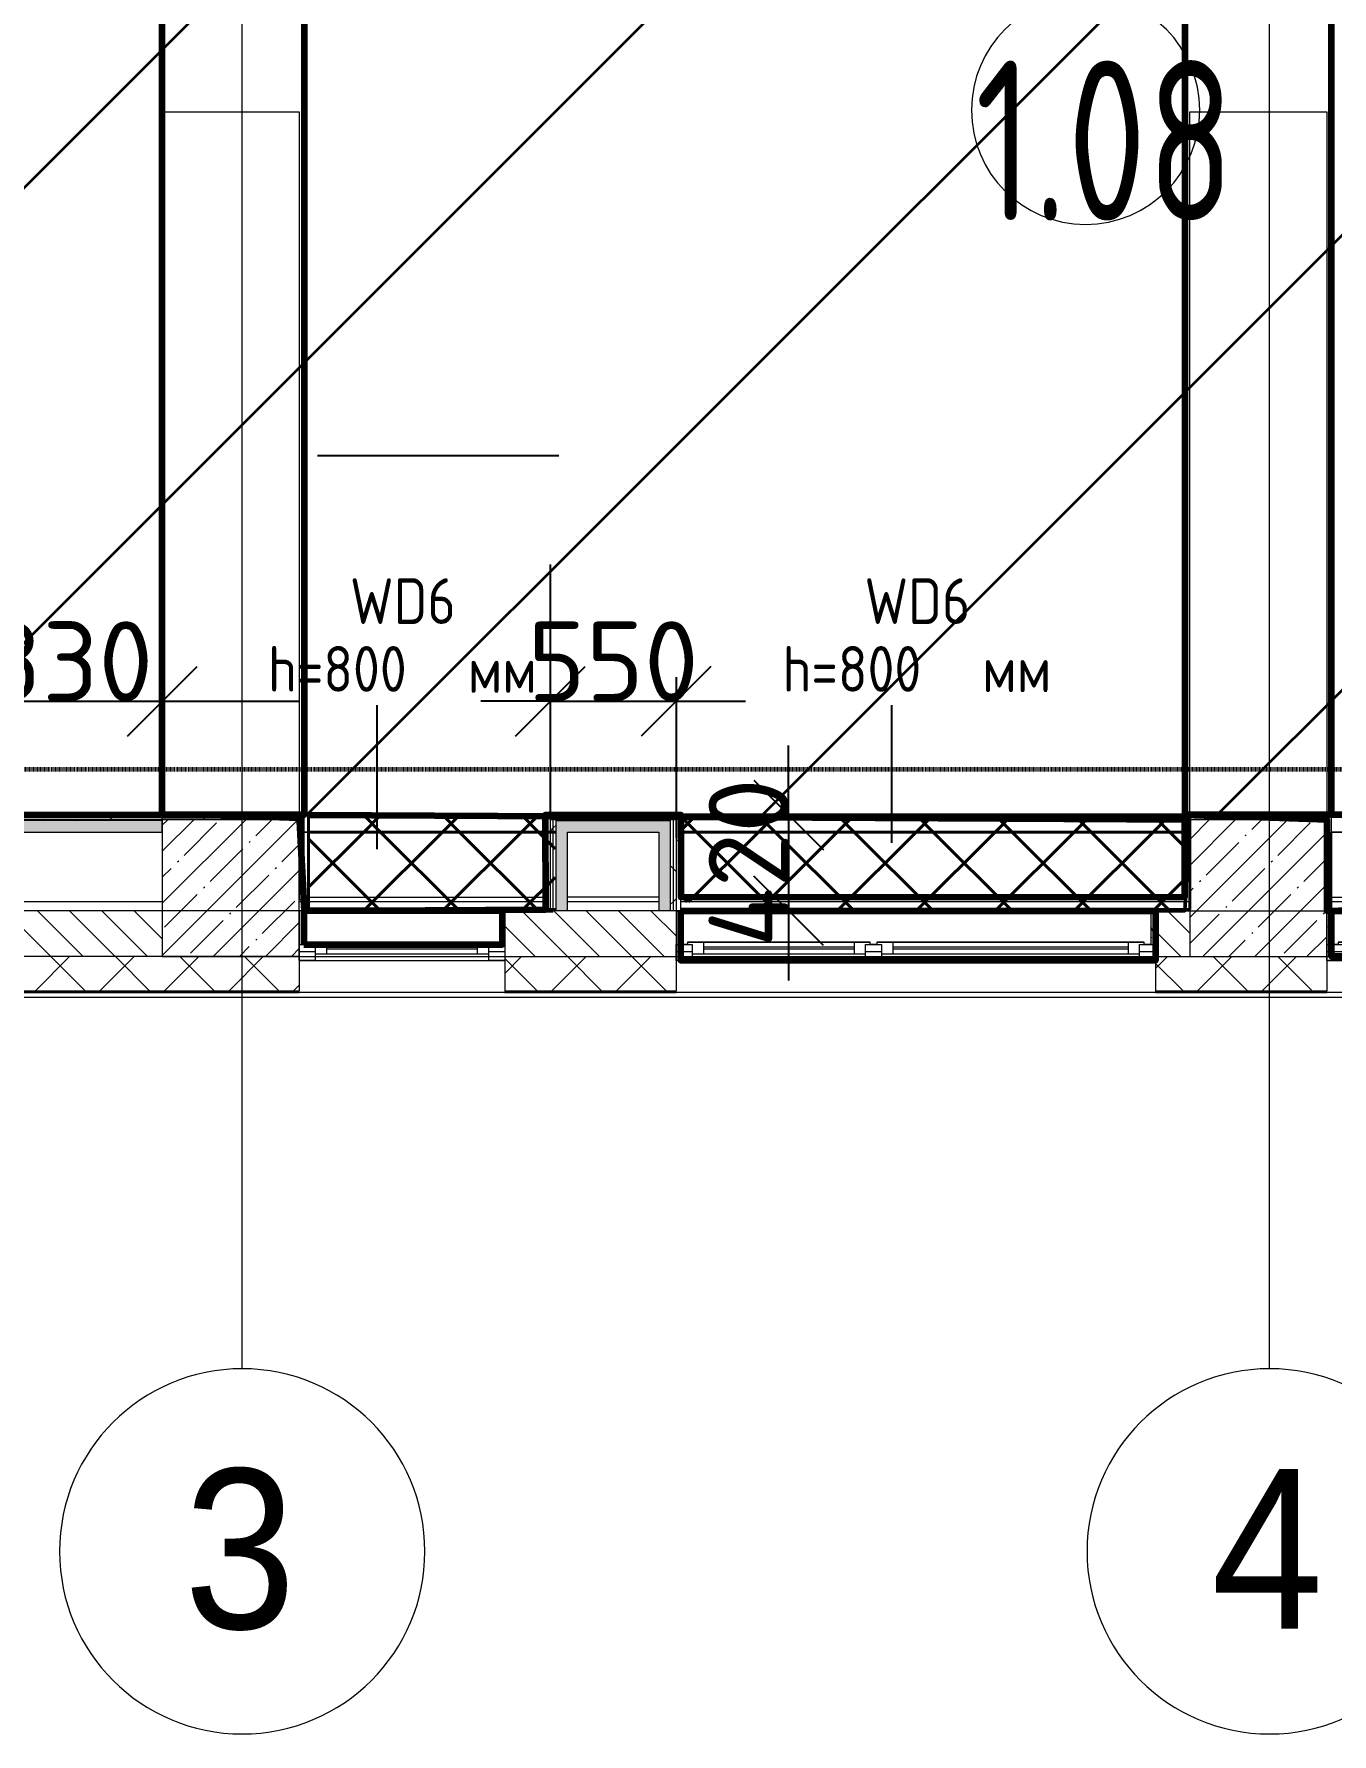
# Model space of a CAD drawing. Header units: millimetres. Extents: x -249154 to 415037, y -45458 to 354837.
# Drawn here: x 7163 to 12848, y -3642 to 3805 of the extents above; entities that cross this region are included whole.
import ezdxf

# ---------------------------------------------------------------- set-up
doc = ezdxf.new("R2010")
doc.units = ezdxf.units.MM
doc.linetypes.add('Штрих короткий', pattern=[600, 300, -300])
for name, color, linetype, lineweight in [('2)2 штукатурка', 5, 'Continuous', 50), ('3)1 шпаклевка', 4, 'Continuous', 35), ('3.3) Шпаклевка баз. фин. WD5-13', 160, 'Continuous', 140), ('3.4) Шп. баз 4 в 525 поз 4838м2', 160, 'Continuous', 140), ('3.4) Шп. фин 4 в 529 поз 11227м2', 6, 'Continuous', 140), ('3.5) Ремонт финишной шпаклевки', 3, 'Continuous', 60), ('3.6) Ремонт откосов базовая', 6, 'Continuous', 140), ('3.7) Ремонт откосов финишная', 3, 'Continuous', 140), ('4) демонтаж НЗ №2', 1, 'Continuous', 35), ('4.1) Дм уборка мусора НЗ 2', 20, 'Continuous', 35), ('5.5) Перег WD5', 3, 'Continuous', 60), ('5.6) Перегародка WD6', 6, 'Continuous', 40), ('666 покраска FK1', 211, 'Continuous', 60), ('839 штук откосы', 3, 'Continuous', 158), ('874 шпакл откосы', 5, 'Continuous', 158), ('A-AREA-IDEN', 7, 'Continuous', 9), ('A-FLOR', 7, 'Continuous', 9), ('A-GLAZ', 7, 'Continuous', 9), ('A-GLAZ-1', 7, 'Continuous', 5), ('A-WALL', 7, 'Continuous', 5), ('I-WALL', 7, 'Continuous', 5), ('S-COLS-1', 7, 'Continuous', 5), ('Оси', 7, 'Continuous', 9), ('Оси-1', 7, 'Continuous', 20)]:
    doc.layers.add(name, color=color, linetype=linetype, lineweight=lineweight)
doc.layers.add('A-WALL-1', color=9, linetype='Continuous', lineweight=5, true_color=0x808080)
doc.layers.add('A-WALL-FNSH-1', color=9, linetype='Continuous', lineweight=5, true_color=0x808080)
doc.styles.add('Arial', font='arial.ttf', dxfattribs={"width": 0.9, "height": 700})
doc.styles.add('GOST Common_1', font='', dxfattribs={"width": 0.9, "height": 250})
doc.styles.add('ISOCPEUR_1', font='isocpeur.ttf', dxfattribs={"height": 350})
doc.styles.add('ISOCPEUR_4', font='isocpeur.ttf', dxfattribs={"width": 0.9, "height": 1000})
doc.styles.add('СПДС', font='ГОСТ тип А.ttf', dxfattribs={"width": 0.9})
doc.styles.get('GOST Common_1').set_extended_font_data('GOST Common')
doc.dimstyles.new('ISO-2_0_0_9К_Средний_округл2_1', dxfattribs={"dimscale": 304.8, "dimtxt": 995.981176, "dimasz": 2.46063, "dimexe": 1.968504, "dimexo": 0, "dimgap": 0, "dimtad": 1, "dimdec": 0, "dimrnd": 10, "dimzin": 0, "dimdsep": 46, "dimtxsty": 'ISOCPEUR_4', "dimblk1": 'OBLIQUE', "dimblk2": 'OBLIQUE', "dimsah": 1, "dimcen": 0.09, "dimdle": 1.968504, "dimazin": 0, "dimtfac": 1, "dimtdec": 4, "dimtix": 1, "dimtmove": 0, "dimatfit": 3, "dimfxl": 1, "dimtvp": 1, "dimtolj": 1, "dimtzin": 0, "dimarcsym": 2})
pattern_1 = [(45, (64.7, -136.06), (-114.0493, 114.0493), []), (45, (178.75, -136.06), (-114.0493, 114.0493), [201.612, -40.322, 6.706, -33.617])]
pattern_2 = [(0, (64.7, -136.06), (243.84, 60.96), [20.117, -162.763, 20.117, -162.763, -975.36]), (0, (64.7, -136.06), (243.84, 60.96), [-365.76, 20.117, -345.643, 20.117, -162.763, -426.72]), (0, (64.7, -136.06), (243.84, 60.96), [-914.4, 20.117, -101.803, 20.117, -284.683]), (120, (156.14, -105.58), (-174.7129, 180.69163), [20.117, -162.763, 20.117, -162.763, -975.36]), (120, (156.14, -105.58), (-174.7129, 180.69163), [-365.76, 20.117, -345.643, 20.117, -162.763, -426.72]), (120, (156.14, -105.58), (-174.7129, 180.69163), [-914.4, 20.117, -101.803, 20.117, -284.683]), (240, (186.62, 16.34), (-69.1271, -241.65163), [20.117, -162.763, 20.117, -162.763, -975.36]), (240, (186.62, 16.34), (-69.1271, -241.65163), [-365.76, 20.117, -345.643, 20.117, -162.763, -426.72]), (240, (186.62, 16.34), (-69.1271, -241.65163), [-914.4, 20.117, -101.803, 20.117, -284.683])]
pattern_3 = [(45, (64.7, -136.06), (-212.132, 212.132), []), (135, (64.7, -136.06), (-212.132, -212.132), [])]

# ---------------------------------------------------------------- blocks, each defined once
blk = doc.blocks.new('120_Окно_СКБ_1Ст - 120_Окно_СКБ_1Ст 900х2500_h_-22445987-Объем проектирования 1 этажа')
at = {"layer": 'A-GLAZ'}
for p, q in [((-450, -127), (-450, -57)), ((-450, -57), (-380, -57)), ((-380, -57), (-380, -127)), ((380, -127), (380, -57)), ((380, -57), (450, -57)), ((450, -57), (450, -127)), ((-380, -127), (-450, -127)), ((-380, -127), (-400, -127)), ((-400, -127), (-400, -137)), ((-400, -137), (400, -137)), ((400, -137), (-400, -137)), ((380, -87), (-380, -87)), ((-380, -87), (-380, -127)), ((-330, -137), (-330, -87)), ((330, -137), (330, -87)), ((380, -127), (380, -87)), ((450, -127), (380, -127)), ((400, -127), (380, -127)), ((400, -137), (400, -127))]:
    blk.add_line(p, q, dxfattribs=at)
at = {"layer": 'A-GLAZ-1'}
for p, q in [((450, -57), (-450, -57)), ((-430, -127), (-400, -127)), ((-330, -107), (330, -107)), ((330, -117), (-330, -117)), ((400, -127), (430, -127))]:
    blk.add_line(p, q, dxfattribs=at)
blk = doc.blocks.new('120_Окно_СКБ_2Ст - 120_Окно_СКБ_2Ст 2100х2500 _мал створка справа_-22445857-Объем проектирования 1 этажа')
at = {"layer": 'A-GLAZ'}
for p, q in [((-1050, -127), (-1050, -57)), ((-1050, -57), (-980, -57)), ((-980, -57), (-980, -127)), ((150, -127), (150, -57)), ((150, -57), (220, -57)), ((220, -57), (220, -127)), ((980, -127), (980, -57)), ((980, -57), (1050, -57)), ((1050, -57), (1050, -127)), ((-980, -127), (-1050, -127)), ((-980, -127), (-1000, -127)), ((-1000, -127), (-1000, -137)), ((-1000, -137), (170, -137)), ((170, -137), (-1000, -137)), ((150, -87), (-980, -87)), ((-980, -87), (-980, -127)), ((-930, -137), (-930, -87)), ((100, -137), (100, -87)), ((150, -127), (150, -87)), ((220, -127), (150, -127)), ((170, -127), (150, -127)), ((170, -137), (170, -127)), ((220, -127), (200, -127)), ((200, -127), (200, -137)), ((200, -137), (1000, -137)), ((1000, -137), (200, -137)), ((980, -87), (220, -87)), ((220, -87), (220, -127)), ((270, -137), (270, -87)), ((930, -137), (930, -87)), ((980, -127), (980, -87)), ((1050, -127), (980, -127)), ((1000, -127), (980, -127)), ((1000, -137), (1000, -127))]:
    blk.add_line(p, q, dxfattribs=at)
at = {"layer": 'A-GLAZ-1'}
for p, q in [((1050, -57), (-1050, -57)), ((-1030, -127), (-1000, -127)), ((-930, -107), (100, -107)), ((100, -117), (-930, -117)), ((170, -127), (200, -127)), ((270, -107), (930, -107)), ((930, -117), (270, -117)), ((1000, -127), (1030, -127))]:
    blk.add_line(p, q, dxfattribs=at)
blk = doc.blocks.new('120_Окно_СКБ_2Ст - 120_Окно_СКБ_2Ст 2100х2500 _мал створка справа_-V24-Объем проектирования 1 этажа')
at = {"layer": 'A-GLAZ'}
for p, q in [((-1050, -127), (-1050, -57)), ((-1050, -57), (-980, -57)), ((-980, -57), (-980, -127)), ((150, -127), (150, -57)), ((150, -57), (220, -57)), ((220, -57), (220, -127)), ((980, -127), (980, -57)), ((980, -57), (1050, -57)), ((1050, -57), (1050, -127)), ((-980, -127), (-1050, -127)), ((-980, -127), (-1000, -127)), ((-1000, -127), (-1000, -137)), ((-1000, -137), (170, -137)), ((170, -137), (-1000, -137)), ((150, -87), (-980, -87)), ((-980, -87), (-980, -127)), ((-930, -137), (-930, -87)), ((100, -137), (100, -87)), ((150, -127), (150, -87)), ((220, -127), (150, -127)), ((170, -127), (150, -127)), ((170, -137), (170, -127)), ((220, -127), (200, -127)), ((200, -127), (200, -137)), ((200, -137), (1000, -137)), ((1000, -137), (200, -137)), ((980, -87), (220, -87)), ((220, -87), (220, -127)), ((270, -137), (270, -87)), ((930, -137), (930, -87)), ((980, -127), (980, -87)), ((1050, -127), (980, -127)), ((1000, -127), (980, -127)), ((1000, -137), (1000, -127))]:
    blk.add_line(p, q, dxfattribs=at)
at = {"layer": 'A-GLAZ-1'}
for p, q in [((1050, -57), (-1050, -57)), ((-1030, -127), (-1000, -127)), ((-930, -107), (100, -107)), ((100, -117), (-930, -117)), ((170, -127), (200, -127)), ((270, -107), (930, -107)), ((930, -117), (270, -117)), ((1000, -127), (1030, -127))]:
    blk.add_line(p, q, dxfattribs=at)
blk = doc.blocks.new('Зашивка приборов отопления18 - Зашивка приборов отопления-33281779-Объем проектирования 1 этажа')
at = {"layer": 'A-WALL'}
for p, q in [((12140, 520), (9930, 520)), ((12140, 445), (9930, 445)), ((9930, 445), (12140, 445)), ((9930, 105), (12140, 105)), ((12140, 105), (12140, 140.6))]:
    blk.add_line(p, q, dxfattribs=at)
blk = doc.blocks.new('Зашивка приборов отопления16 - Зашивка приборов отопления-33282046-Объем проектирования 1 этажа')
at = {"layer": 'A-WALL'}
for p, q in [((10970, 520), (9910, 520)), ((10970, 445), (9910, 445)), ((9910, 445), (10970, 445)), ((9910, 150), (9910, 105)), ((9910, 105), (10970.2, 105))]:
    blk.add_line(p, q, dxfattribs=at)
blk = doc.blocks.new('Зашивка приборов отопления19 - Зашивка приборов отопления-33282289-Объем проектирования 1 этажа')
at = {"layer": 'A-WALL'}
for p, q in [((12120, 520), (10060, 520)), ((10060, 445), (12120, 445)), ((12120, 445), (10060.9, 445)), ((10060.9, 445), (10060.9, 105)), ((10060.9, 105), (12120.2, 105))]:
    blk.add_line(p, q, dxfattribs=at)
blk = doc.blocks.new('Ось сетки - D8-29747960-Объем проектирования 1 этажа')
at = {"layer": 'Оси-1'}
for start, end in [(360, 180), (180, 360)]:
    blk.add_arc((0, 0), 4, start, end, dxfattribs=at)
blk = doc.blocks.new('Марка_Помещения - Номер-25198446-Объем проектирования 1 этажа')
at = {"layer": 'A-AREA-IDEN'}
for start, end in [(360, 180), (180, 360)]:
    blk.add_arc((0, 0), 2.5, start, end, dxfattribs=at)
blk = doc.blocks.new('_Oblique')
at = {"color": 0, "linetype": 'ByBlock', "lineweight": -2}
blk.add_line((-0.5, -0.5), (0.5, 0.5), dxfattribs=at)
blk = doc.blocks.new('*D2053')
at = {"layer": '5.5) Перег WD5', "color": 0, "lineweight": -2, "transparency": 16777216}
for p, q in [((9424.4, 383.9), (9424.4, 1481.6)), ((9974.7, 987.7), (9974.7, 281.6)), ((9424.4, 881.6), (9119.6, 881.6)), ((9424.4, 881.6), (9974.7, 881.6)), ((9974.7, 881.6), (10279.5, 881.6))]:
    blk.add_line(p, q, dxfattribs=at)
at = {"layer": 'Defpoints', "color": 0, "transparency": 16777216}
for p in [(9974.7, 987.7), (9974.7, 881.6), (9424.4, 383.9)]:
    blk.add_point(p, dxfattribs=at)
at = {"layer": '5.5) Перег WD5', "color": 0, "lineweight": -2, "transparency": 16777216, "xscale": 304.8, "yscale": 304.8, "zscale": 304.8}
blk.add_blockref('_Oblique', (9424.4, 881.6), dxfattribs=at)
at = {"layer": '5.5) Перег WD5', "color": 0, "lineweight": -2, "transparency": 16777216, "xscale": 304.8, "yscale": 304.8, "zscale": 304.8, "rotation": 180}
blk.add_blockref('_Oblique', (9974.7, 881.6), dxfattribs=at)
at = {"layer": '5.5) Перег WD5', "color": 0, "lineweight": 25, "transparency": 16777216, "insert": (9699.6, 1056.6), "char_height": 350, "width": 455.087, "attachment_point": 5, "style": 'ISOCPEUR_1'}
blk.add_mtext('\\A1;550', dxfattribs=at)
blk = doc.blocks.new('*D2054')
at = {"layer": '5.5) Перег WD5', "color": 0, "lineweight": -2, "transparency": 16777216}
for p, q in [((10467.6, 383.9), (10467.6, 688.7)), ((9974.7, 383.9), (11067.6, 383.9)), ((10467.6, 383.9), (10467.6, -36.1)), ((9974.7, -36.1), (11067.6, -36.1)), ((10467.6, -36.1), (10467.6, -340.9))]:
    blk.add_line(p, q, dxfattribs=at)
at = {"layer": 'Defpoints', "color": 0, "transparency": 16777216}
for p in [(9974.7, 383.9), (9974.7, -36.1), (10467.6, -36.1)]:
    blk.add_point(p, dxfattribs=at)
at = {"layer": '5.5) Перег WD5', "color": 0, "lineweight": -2, "transparency": 16777216, "xscale": 304.8, "yscale": 304.8, "zscale": 304.8}
for p, rotation in [((10467.6, 383.9), 270), ((10467.6, -36.1), 90)]:
    blk.add_blockref('_Oblique', p, dxfattribs=dict(at, rotation=rotation))
at = {"layer": '5.5) Перег WD5', "color": 0, "lineweight": 25, "transparency": 16777216, "insert": (10292.6, 173.9), "char_height": 350, "width": 478.071, "attachment_point": 5, "rotation": 90, "style": 'ISOCPEUR_1'}
blk.add_mtext('\\A1;420', dxfattribs=at)
blk = doc.blocks.new('*D2055')
at = {"layer": '5.5) Перег WD5', "color": 0, "lineweight": -2, "transparency": 16777216}
for p, q in [((7724.7, 383.9), (7724.7, 1481.6)), ((6894.7, 987.7), (6894.7, 281.6)), ((6294.7, 881.6), (8324.7, 881.6))]:
    blk.add_line(p, q, dxfattribs=at)
at = {"layer": 'Defpoints', "color": 0, "transparency": 16777216}
for p in [(6894.7, 987.7), (7724.7, 881.6), (7724.7, 383.9)]:
    blk.add_point(p, dxfattribs=at)
at = {"layer": '5.5) Перег WD5', "color": 0, "lineweight": -2, "transparency": 16777216, "xscale": 304.8, "yscale": 304.8, "zscale": 304.8, "rotation": 180}
blk.add_blockref('_Oblique', (6894.7, 881.6), dxfattribs=at)
at = {"layer": '5.5) Перег WD5', "color": 0, "lineweight": -2, "transparency": 16777216, "xscale": 304.8, "yscale": 304.8, "zscale": 304.8}
blk.add_blockref('_Oblique', (7724.7, 881.6), dxfattribs=at)
at = {"layer": '5.5) Перег WD5', "color": 0, "lineweight": 25, "transparency": 16777216, "insert": (7309.7, 1056.6), "char_height": 350, "width": 455.087, "attachment_point": 5, "style": 'ISOCPEUR_1'}
blk.add_mtext('\\A1;830', dxfattribs=at)

msp = doc.modelspace()

# ---------------------------------------------------------------- hatches: boundary and pattern name
at = {"layer": '4.1) Дм уборка мусора НЗ 2'}
h = msp.add_hatch(dxfattribs=at)
h.set_pattern_fill('ANSI31', color=1, scale=444)
h.paths.add_polyline_path([(14279.7, 7553.9), (12844.7, 7553.9), (12845.7, 6912.9), (11523.7, 6912.9), (11541.5, 7027.5), (11523.7, 7542.9), (8825.7, 7542.9), (8825.7, 6983.9), (7724.7, 7003.9), (7703.7, 7556.9), (3870.3, 7556.9), (3870.3, 383.9), (6873.7, 383.9), (6873.7, 384.9), (8344.4, 384.9), (8344.4, 383.9), (9403.4, 383.9), (9403.4, 384.9), (9995.7, 384.9), (12203.7, 383.9), (12203.7, 385.4), (12843.3, 363.3), (12843.3, 383.9), (14938.4, 383.9), (14937.2, 371.4), (15695.7, 384.9), (15695.7, 308.9), (16553.5, 308.9), (17343.8, 365.3), (17343.8, 383.9), (20540.8, 383.9), (20553.7, 4232.9), (14279.7, 4253.9)])
at = {"layer": '5.6) Перегародка WD6'}
h = msp.add_hatch(dxfattribs=at)
h.set_pattern_fill('ANSI37', color=256, scale=77, style=0)
h.paths.add_polyline_path([(8365.4, 308.9), (9445.4, 308.9), (9445.4, 383.9), (8365.4, 383.9)])
h = msp.add_hatch(dxfattribs=at)
h.set_pattern_fill('ANSI37', color=256, scale=77, style=0)
h.paths.add_polyline_path([(12183.4, 308.9), (12225.7, 308.9), (12225.7, 383.9), (9995.7, 383.9), (9995.7, 308.9), (11780.2, 308.9)])
h = msp.add_hatch(dxfattribs=at)
h.set_pattern_fill('ANSI37', color=256, scale=77, style=0)
h.paths.add_polyline_path([(8365.4, -31.1), (9445.4, -31.1), (9445.4, 308.9), (8365.4, 308.9), (8365.4, -16.1)])
h = msp.add_hatch(dxfattribs=at)
h.set_pattern_fill('ANSI37', color=256, scale=77, style=0)
h.paths.add_polyline_path([(10370.5, -31.1), (12225.7, -31.1), (12225.7, 308.9), (9995.7, 308.9), (9995.7, 1.3), (10015.7, 3.9), (10266.8, -20.8)])
at = {"layer": 'A-WALL'}
h = msp.add_hatch(dxfattribs=at)
h.set_pattern_fill('FP_2', color=256, style=0, pattern_type=2)
h.set_pattern_definition([(135, (64.7, -136.06), (-70.71068, -70.71068), [])])
h.paths.add_polyline_path([(7724.7, -236.1), (7724.7, -36.1), (6894.7, -36.1), (6894.7, -236.1)])
h.paths.add_polyline_path([(19424.7, -236.1), (20774.7, -236.1), (20774.7, -36.1), (19424.7, -36.1), (19424.7, -216.1)])
h.paths.add_polyline_path([(14924.7, -236.1), (15674.7, -236.1), (15674.7, -36.1), (14924.7, -36.1), (14924.7, -216.1)])
h.paths.add_polyline_path([(16574.7, -236.1), (16724.7, -236.1), (16724.7, -36.1), (16574.7, -36.1), (16574.7, -234.1)])
h.paths.add_polyline_path([(21674.7, -236.1), (21974.7, -236.1), (21974.7, -36.1), (21674.7, -36.1), (21674.7, -216.1)])
h.paths.add_polyline_path([(9974.7, -236.1), (9974.7, -36.1), (9224.4, -36.1), (9224.4, -236.1), (9424.4, -236.1)])
h.paths.add_polyline_path([(22574.7, -236.1), (22699.7, -236.1), (22699.7, -36.1), (22574.7, -36.1), (22574.7, -216.1)])
h.paths.add_polyline_path([(12120.3, -236.1), (12224.7, -236.1), (12224.7, -36.1), (12074.7, -36.1), (12074.7, -236.1)])
h.paths.add_polyline_path([(27374.7, -236.1), (28374.4, -236.1), (28374.4, -36.1), (27374.7, -36.1), (27374.7, -216.1)])
h.paths.add_polyline_path([(26474.7, -236.1), (26474.7, -36.1), (26224.7, -36.1), (26224.7, -236.1)])
h.paths.add_polyline_path([(25499.7, -236.1), (25624.7, -236.1), (25624.7, -36.1), (25499.7, -36.1), (25499.7, -216.1)])
h = msp.add_hatch(dxfattribs=at)
h.set_pattern_fill('FP_24', color=256, style=0, pattern_type=2)
h.set_pattern_definition([(45, (64.7, -136.06), (-141.42136, 141.42136), []), (135, (64.7, -136.06), (-141.42136, -141.42136), [])])
h.paths.add_polyline_path([(75756.8, -386.1), (75764.7, -386.1), (75764.7, -236.1), (74044.7, -236.1), (74044.7, -386.1), (75544.7, -386.1)])
h.paths.add_polyline_path([(70724.7, -386.1), (70724.7, -236.1), (67124.7, -236.1), (67124.7, -386.1), (69886.1, -386.1)])
h.paths.add_polyline_path([(72300.8, -386.1), (72344.7, -386.1), (72344.7, -236.1), (71624.7, -237.9), (71624.7, -386.1), (72144.7, -386.1)])
h.paths.add_polyline_path([(65224.7, -386.1), (66224.7, -386.1), (66224.7, -236.1), (65224.7, -236.1), (65224.7, -254.1)])
h.paths.add_polyline_path([(63774.7, -386.1), (64324.7, -386.1), (64324.7, -236.1), (63774.7, -236.1), (63774.7, -257.4)])
h.paths.add_polyline_path([(60974.7, -386.1), (61674.7, -386.1), (61674.7, -236.1), (60974.7, -236.1), (60974.7, -264.3)])
h.paths.add_polyline_path([(60074.7, -386.1), (60074.7, -236.1), (59324.7, -236.1), (59324.7, -386.1)])
h.paths.add_polyline_path([(57224.7, -386.1), (57224.7, -236.1), (56474.7, -236.1), (56474.7, -386.1)])
h.paths.add_polyline_path([(53374.7, -386.1), (53374.7, -236.1), (51936.2, -236.1), (51936.2, -386.1)])
h.paths.add_polyline_path([(49836.2, -386.1), (49836.2, -236.1), (49124.7, -236.1), (49124.7, -386.1), (49255.4, -386.1)])
h.paths.add_polyline_path([(48224.7, -386.1), (48224.7, -236.1), (47474.7, -236.1), (47474.7, -386.1)])
h.paths.add_polyline_path([(44374.7, -386.1), (44374.7, -236.1), (42802.2, -236.1), (42802.2, -386.1)])
h.paths.add_polyline_path([(38940.1, -386.1), (39104.7, -386.1), (39104.7, -236.1), (38054.7, -236.1), (38054.7, -386.1)])
h.paths.add_polyline_path([(40702.2, -386.1), (40702.2, -236.1), (40004.7, -236.1), (40004.7, -386.1)])
h.paths.add_polyline_path([(36877, -386.1), (37154.7, -386.1), (37154.7, -236.1), (36034.7, -236.1), (36034.7, -386.1)])
h.paths.add_polyline_path([(33934.7, -386.1), (33934.7, -236.1), (33074.7, -236.1), (33074.7, -386.1)])
h.paths.add_polyline_path([(30274.7, -386.1), (30274.7, -236.1), (29274.4, -236.1), (29274.4, -386.1)])
h.paths.add_polyline_path([(28374.4, -386.1), (28374.4, -236.1), (27374.7, -236.1), (27374.7, -386.1)])
h.paths.add_polyline_path([(26474.7, -386.1), (26474.7, -236.1), (25499.7, -236.1), (25499.7, -386.1)])
h.paths.add_polyline_path([(22699.7, -386.1), (22699.7, -236.1), (21674.7, -236.1), (21674.7, -386.1)])
h.paths.add_polyline_path([(19424.7, -386.1), (20774.7, -386.1), (20774.7, -236.1), (19424.7, -236.1), (19424.7, -367.6)])
h.paths.add_polyline_path([(17324.7, -386.1), (17324.7, -236.1), (16574.7, -236.1), (16574.7, -386.1)])
h.paths.add_polyline_path([(14924.7, -386.1), (15674.7, -386.1), (15674.7, -236.1), (14924.7, -236.1), (14924.7, -378.8)])
h.paths.add_polyline_path([(12120.3, -386.1), (12824.7, -384.1), (12824.7, -236.1), (12074.7, -236.1), (12074.7, -386.1)])
h.paths.add_polyline_path([(7994.1, -386.1), (8324.4, -386.1), (8324.4, -236.1), (6894.7, -236.1), (6894.7, -386.1), (7724.7, -386.1)])
h.paths.add_polyline_path([(9224.4, -386.1), (9974.7, -386.1), (9974.7, -236.1), (9224.4, -236.1), (9224.4, -254.1)])
h.paths.add_polyline_path([(174.7, -386.1), (3794.7, -386.1), (3794.7, -236.1), (-195.3, -236.1), (-195.3, -386.1), (-45.3, -386.1)])
at = {"layer": 'I-WALL'}
h = msp.add_hatch(dxfattribs=at)
h.set_pattern_fill('FP_191', color=256, style=0, pattern_type=2)
h.set_pattern_definition(pattern_2)
h.paths.add_polyline_path([(8344.4, 363.9), (8344.4, 383.9), (6894.7, 383.9), (6894.7, 363.9), (8324.7, 363.9)])
h = msp.add_hatch(dxfattribs=at)
h.set_pattern_fill('FP_191', color=256, style=0, pattern_type=2)
h.set_pattern_definition(pattern_2)
h.paths.add_polyline_path([(9449.4, 363.9), (9994.7, 363.9), (9994.7, 383.9), (9404.4, 383.9), (9404.4, 363.9), (9424.4, 363.9)])
h = msp.add_hatch(dxfattribs=at)
h.set_pattern_fill('FP_191', color=256, style=0, pattern_type=2)
h.set_pattern_definition(pattern_2)
h.paths.add_polyline_path([(12204.7, 4.5), (12224.7, 4.5), (12224.7, 383.9), (12204.7, 383.9), (12204.7, 23.9)])
h = msp.add_hatch(dxfattribs=at)
h.set_pattern_fill('FP_191', color=256, style=0, pattern_type=2)
h.set_pattern_definition(pattern_2)
h.paths.add_polyline_path([(12224.7, 363.9), (12844.7, 363.9), (12843.3, 383.9), (12224.7, 383.9)])
h = msp.add_hatch(dxfattribs=at)
h.set_pattern_fill('FP_192', color=256, style=0, pattern_type=2)
h.set_pattern_definition(pattern_3)
h.paths.add_polyline_path([(6976.9, 358.9), (7724.7, 358.9), (7724.7, 363.9), (6919.7, 363.9), (6919.7, 358.9), (6969.7, 358.9)])
for points in [[(7724.7, 308.9), (7724.7, 358.9), (6969.7, 358.9), (6969.7, 308.9)], [(9499.4, 308.9), (9899.7, 308.9), (9899.7, 358.9), (9449.4, 358.9), (9449.4, 308.9)], [(9499.4, -36.1), (9499.4, 308.9), (9449.4, 308.9), (9449.4, -36.1)], [(9949.7, -36.1), (9949.7, 358.9), (9899.7, 358.9), (9899.7, -36.1)]]:
    msp.add_hatch(color=256, dxfattribs=at).paths.add_polyline_path(points)
h = msp.add_hatch(dxfattribs=at)
h.set_pattern_fill('FP_191', color=256, style=0, pattern_type=2)
h.set_pattern_definition(pattern_2)
h.paths.add_polyline_path([(8324.7, 13.9), (8344.4, 13.9), (8344.4, 363.9), (8324.7, 363.9), (8324.7, 23.9)])
h = msp.add_hatch(dxfattribs=at)
h.set_pattern_fill('FP_191', color=256, style=0, pattern_type=2)
h.set_pattern_definition(pattern_2)
h.paths.add_polyline_path([(9424.4, -36.1), (9424.4, 363.9), (9404.4, 363.9), (9405.3, -35.1)])
h = msp.add_hatch(dxfattribs=at)
h.set_pattern_fill('FP_192', color=256, style=0, pattern_type=2)
h.set_pattern_definition(pattern_3)
h.paths.add_polyline_path([(9424.4, -36.1), (9436.9, -35.1), (9436.9, 363.9), (9424.4, 363.9), (9424.4, -35.1)])
h = msp.add_hatch(dxfattribs=at)
h.set_pattern_fill('FP_192', color=256, style=0, pattern_type=2)
h.set_pattern_definition(pattern_3)
h.paths.add_polyline_path([(9949.7, 358.9), (9949.5, 363.9), (9436.9, 363.9), (9436.9, 358.9), (9899.7, 358.9)])
h = msp.add_hatch(dxfattribs=at)
h.set_pattern_fill('FP_192', color=256, style=0, pattern_type=2)
h.set_pattern_definition(pattern_3)
h.paths.add_polyline_path([(9449.4, -36.1), (9449.4, 358.9), (9436.9, 358.6), (9436.9, -36.1)])
h = msp.add_hatch(dxfattribs=at)
h.set_pattern_fill('FP_192', color=256, style=0, pattern_type=2)
h.set_pattern_definition(pattern_3)
h.paths.add_polyline_path([(9962.2, -36.1), (9962.2, 363.9), (9949.7, 363.9), (9949.7, -36.1)])
h = msp.add_hatch(dxfattribs=at)
h.set_pattern_fill('FP_192', color=256, style=0, pattern_type=2)
h.set_pattern_definition(pattern_3)
h.paths.add_polyline_path([(9974.7, -36.1), (9974.7, 363.9), (9962.2, 363.9), (9962.2, -36.1)])
h = msp.add_hatch(dxfattribs=at)
h.set_pattern_fill('FP_191', color=256, style=0, pattern_type=2)
h.set_pattern_definition(pattern_2)
h.paths.add_polyline_path([(9994.7, -36.1), (9994.7, 363.9), (9974.7, 363.9), (9974.7, -36.1)])
h = msp.add_hatch(dxfattribs=at)
h.set_pattern_fill('FP_191', color=256, style=0, pattern_type=2)
h.set_pattern_definition(pattern_2)
h.paths.add_polyline_path([(12841.1, -36.1), (12844.7, -36.1), (12843.3, 363.9), (12824.7, 363.9), (12824.7, -36.1)])
h = msp.add_hatch(dxfattribs=at)
h.set_pattern_fill('FP_191', color=256, style=0, pattern_type=2)
h.set_pattern_definition(pattern_2)
h.paths.add_polyline_path([(8344.4, -184.1), (8344.4, -36.1), (8324.7, -36.1), (8324.7, -184.1)])
h = msp.add_hatch(dxfattribs=at)
h.set_pattern_fill('FP_191', color=256, style=0, pattern_type=2)
h.set_pattern_definition(pattern_2)
h.paths.add_polyline_path([(9994.7, -184.1), (9994.7, -36.1), (9974.7, -36.1), (9974.7, -184.1)])
h = msp.add_hatch(dxfattribs=at)
h.set_pattern_fill('FP_191', color=256, style=0, pattern_type=2)
h.set_pattern_definition(pattern_2)
h.paths.add_polyline_path([(12074.7, -184.1), (12074.7, -36.1), (12054.7, -36.1), (12054.7, -184.1)])
h = msp.add_hatch(dxfattribs=at)
h.set_pattern_fill('FP_191', color=256, style=0, pattern_type=2)
h.set_pattern_definition(pattern_2)
h.paths.add_polyline_path([(12827.6, -184.1), (12844.7, -184.1), (12844.7, -36.1), (12824.7, -36.1), (12824.7, -184.1)])
at = {"layer": 'S-COLS-1'}
h = msp.add_hatch(dxfattribs=at)
h.set_pattern_fill('FP_1', color=256, style=0, pattern_type=2)
h.set_pattern_definition(pattern_1)
h.paths.add_polyline_path([(8324.7, -236.1), (8324.7, 363.9), (7724.7, 363.9), (7724.7, -236.1), (7994.1, -236.1)])
h = msp.add_hatch(dxfattribs=at)
h.set_pattern_fill('FP_1', color=256, style=0, pattern_type=2)
h.set_pattern_definition(pattern_1)
h.paths.add_polyline_path([(12824.7, -236.1), (12824.7, 363.9), (12224.7, 363.9), (12224.7, -236.1), (12635.6, -236.1)])

# ---------------------------------------------------------------- linework, layer by layer
at = {"layer": '2)2 штукатурка'}
for points in [[(7724.7, 384.9), (8324.7, 363.9), (8344.4, -36.1), (9436.9, -36.1)], [(9995.7, -36.1), (12203.7, -36.1), (12224.7, 385.4), (12824.7, 363.9), (12824.7, -31.1), (16554.7, -36.1), (16553.5, 363.9), (17324.7, 363.9), (17344.7, -36.1), (20511.8, 3.9)]]:
    msp.add_lwpolyline(points, dxfattribs=at)
at = {"layer": '3)1 шпаклевка'}
msp.add_lwpolyline([(6872.9, 384.9), (8323.7, 384.9), (8344.7, -36.1), (9403.9, -31.1), (9402.7, 384.9), (9994.9, 384.9), (9994.9, 23.9), (12202.9, 24.9), (12202.9, 385.4), (12823.9, 363.9), (12823.9, -36.1), (14903.9, 24.2)], dxfattribs=at)
at = {"layer": '3.3) Шпаклевка баз. фин. WD5-13', "ltscale": 0.5}
for points in [[(3835.7, 383.9), (7724.7, 383.9)], [(8365.4, 383.9), (12225.7, 363.9)], [(12824.7, 385.4), (16724.7, 385.4)]]:
    msp.add_lwpolyline(points, dxfattribs=at)
at = {"layer": '3.4) Шп. баз 4 в 525 поз 4838м2'}
msp.add_lwpolyline([(6873.7, 13.9), (6873.7, 384.9), (8324.4, 384.9), (8345.4, -36.1), (9404.6, -31.1), (9403.4, 384.9), (9995.7, 384.9), (9995.7, 23.9), (12203.7, 24.9), (12203.7, 385.4), (12824.7, 363.9), (12824.7, -36.1)], dxfattribs=at)
at = {"layer": '3.4) Шп. фин 4 в 529 поз 11227м2'}
msp.add_lwpolyline([(6873.7, 384.9), (8324.4, 384.9), (8345.4, -36.1), (9404.6, -31.1), (9403.4, 384.9), (9995.7, 384.9), (9995.7, 23.9), (12203.7, 24.9), (12203.7, 385.4), (12824.7, 363.9), (12824.7, -36.1), (14904.7, 24.2)], dxfattribs=at)
at = {"layer": '3.5) Ремонт финишной шпаклевки', "linetype": 'Штрих короткий', "ltscale": 0.01}
msp.add_lwpolyline([(7433.9, 6899.2), (7384.7, 7556.9), (4207.2, 7556.9), (4207.2, 584.4), (20304.9, 584.4), (20304.9, 4082.6), (14074.7, 4082.6), (14074.7, 7260.6)], dxfattribs=at)
at = {"layer": '3.6) Ремонт откосов базовая', "ltscale": 0.01}
for points in [[(8344.9, -184.1), (9214.4, -184.1), (9214.4, -36.1), (8344.9, -36.1)], [(9995.7, -36.1), (12074.7, -36.1), (12074.7, -254.1), (9995.7, -254.1)], [(14924.7, -236.1), (12845.7, -236.1), (12845.7, -36.1), (14924.7, -36.1)]]:
    msp.add_lwpolyline(points, close=True, dxfattribs=at)
at = {"layer": '3.7) Ремонт откосов финишная', "ltscale": 0.01}
for points in [[(8344.9, -184.1), (9214.4, -184.1), (9214.4, -36.1), (8344.9, -36.1)], [(9995.7, -36.1), (12074.7, -36.1), (12074.7, -254.1), (9995.7, -254.1)], [(14924.7, -236.1), (12845.7, -236.1), (12845.7, -36.1), (14924.7, -36.1)]]:
    msp.add_lwpolyline(points, close=True, dxfattribs=at)
at = {"layer": '4) демонтаж НЗ №2'}
msp.add_lwpolyline([(6873.7, 384.9), (8324.4, 384.9), (8345.4, -36.1), (9404.6, -31.1), (9403.4, 384.9), (9995.7, 384.9), (9995.7, 23.9), (12203.7, 24.9), (12203.7, 385.4), (12824.7, 363.9), (12824.7, -36.1), (14904.7, 24.2)], dxfattribs=at)
at = {"layer": '5.6) Перегародка WD6', "color": 18, "lineweight": 25, "true_color": 0x000000}
for p, q in [((9461.9, 1956.4), (8405, 1956.4)), ((8666.2, 233.4), (8666.2, 864)), ((10919.8, 261.2), (10919.8, 864))]:
    msp.add_line(p, q, dxfattribs=at)
at = {"layer": '5.6) Перегародка WD6'}
for p, q in [((9445.4, 383.9), (8365.4, 383.9)), ((8365.4, 383.9), (8365.4, 308.9)), ((12225.7, 383.9), (9995.7, 383.9)), ((12225.7, 308.9), (12225.7, 383.9)), ((9445.4, 308.9), (8365.4, 308.9)), ((8365.4, 308.9), (8365.4, -31.1)), ((8365.4, 308.9), (9445.4, 308.9)), ((12225.7, 308.9), (9995.7, 308.9)), ((9995.7, 308.9), (12225.7, 308.9)), ((12225.7, -31.1), (12225.7, 308.9)), ((8365.4, -31.1), (9445.4, -31.1)), ((9995.7, -31.1), (12225.7, -31.1))]:
    msp.add_line(p, q, dxfattribs=at)
at = {"layer": '666 покраска FK1'}
msp.add_lwpolyline([(6873.7, 384.9), (8324.4, 384.9), (8345.4, -36.1), (9404.6, -31.1), (9403.4, 384.9), (9995.7, 384.9), (9995.7, 23.9), (12203.7, 24.9), (12203.7, 385.4), (12824.7, 363.9), (12824.7, -36.1), (14904.7, 24.2)], dxfattribs=at)
at = {"layer": '839 штук откосы', "ltscale": 0.5}
for points in [[(7724.7, 6983.9), (8345.4, 6983.9), (8345.4, 384.9), (7724.7, 384.9)], [(12203.7, 385.4), (12845.7, 385.4), (12845.7, 6912.9), (12203.7, 6912.9)]]:
    msp.add_lwpolyline(points, close=True, dxfattribs=at)
at = {"layer": '839 штук откосы', "ltscale": 0.01}
for points in [[(8344.9, -184.1), (9214.4, -184.1), (9214.4, -36.1), (8344.9, -36.1)], [(9995.7, -36.1), (12074.7, -36.1), (12074.7, -254.1), (9995.7, -254.1)], [(14924.7, -236.1), (12845.7, -236.1), (12845.7, -36.1), (14924.7, -36.1)]]:
    msp.add_lwpolyline(points, close=True, dxfattribs=at)
at = {"layer": '874 шпакл откосы', "ltscale": 0.5}
for points in [[(7724.7, 6983.9), (8345.4, 6983.9), (8345.4, 384.9), (7724.7, 384.9)], [(12203.7, 385.4), (12845.7, 385.4), (12845.7, 6912.9), (12203.7, 6912.9)]]:
    msp.add_lwpolyline(points, close=True, dxfattribs=at)
at = {"layer": '874 шпакл откосы', "ltscale": 0.01}
for points in [[(8344.9, -184.1), (9214.4, -184.1), (9214.4, -36.1), (8344.9, -36.1)], [(9995.7, -36.1), (12074.7, -36.1), (12074.7, -254.1), (9995.7, -254.1)], [(14924.7, -236.1), (12845.7, -236.1), (12845.7, -36.1), (14924.7, -36.1)]]:
    msp.add_lwpolyline(points, close=True, dxfattribs=at)
at = {"layer": 'A-FLOR'}
for p, q in [((7724.7, 383.9), (7724.7, 3463.9)), ((7724.7, 3463.9), (8324.7, 3463.9)), ((8324.7, 3463.9), (8324.7, 383.9)), ((12224.7, 383.9), (12224.7, 3463.9)), ((12224.7, 3463.9), (12824.7, 3463.9)), ((12824.7, 3463.9), (12824.7, 383.9)), ((8344.4, 383.9), (6874.7, 383.9)), ((12843.3, 383.9), (12204.7, 383.9)), ((9404.4, 308.9), (8344.4, 308.9)), ((12204.7, 308.9), (9994.7, 308.9)), ((12844.7, 3.9), (12844.7, 308.9)), ((14904.7, 308.9), (12844.7, 308.9)), ((8344.4, 23.9), (9404.4, 23.9)), ((9899.7, 23.9), (9499.4, 23.9)), ((9994.7, 23.9), (12204.7, 23.9)), ((12844.7, 24.2), (14904.7, 24.2))]:
    msp.add_line(p, q, dxfattribs=at)
at = {"layer": 'A-WALL'}
for p, q in [((7724.7, 371.4), (6907.2, 371.4)), ((7724.7, 358.9), (6919.7, 358.9)), ((9404.4, -36.1), (9404.4, 363.9)), ((9436.9, 371.4), (9962.2, 371.4)), ((9436.9, -36.1), (9436.9, 371.4)), ((9449.4, 358.9), (9949.7, 358.9)), ((9449.4, -36.1), (9449.4, 358.9)), ((9949.7, 358.9), (9949.7, -36.1)), ((9962.2, 371.4), (9962.2, -36.1)), ((9995.7, 363.9), (9994.7, 363.9)), ((9994.7, 363.9), (9994.7, -36.1)), ((9224.4, -36.1), (9404.4, -36.1)), ((8324.4, -236.1), (6894.7, -236.1)), ((8324.7, -236.1), (15674.7, -236.1)), ((72344.7, -416.1), (-225.3, -416.1)), ((6894.7, -386.1), (8324.4, -386.1)), ((6894.7, -389.1), (8324.4, -389.1)), ((9224.4, -394.1), (8324.4, -394.1)), ((9224.4, -386.1), (9974.7, -386.1)), ((9224.4, -389.1), (9974.7, -389.1)), ((12074.7, -394.1), (9974.7, -394.1)), ((12074.7, -386.1), (12824.7, -386.1)), ((12074.7, -389.1), (12824.7, -389.1)), ((14924.7, -394.1), (12824.7, -394.1))]:
    msp.add_line(p, q, dxfattribs=at)
at = {"layer": 'A-WALL-1'}
for p, q in [((7724.7, 308.9), (7724.7, 383.9)), ((8344.4, 13.9), (8344.4, 383.9)), ((9994.7, 383.9), (9404.4, 383.9)), ((9424.4, -36.1), (9424.4, 383.9)), ((9974.7, 383.9), (9974.7, -386.1)), ((9995.7, 363.9), (9995.7, 383.9)), ((12844.7, 383.9), (12843.3, 383.9)), ((6894.7, 363.9), (8324.4, 363.9)), ((6969.7, 308.9), (7724.7, 308.9)), ((8324.4, 363.9), (8324.4, 13.9)), ((9424.4, 363.9), (9974.7, 363.9)), ((9499.4, 308.9), (9899.7, 308.9)), ((9499.4, -36.1), (9499.4, 308.9)), ((9899.7, 308.9), (9899.7, -36.1)), ((12224.7, 4.5), (12224.7, 363.9)), ((12224.7, 363.9), (12824.7, 363.9)), ((12824.7, 363.9), (12824.7, -386.1)), ((8324.4, 13.9), (8344.4, 13.9)), ((12204.7, 4.5), (12224.7, 4.5)), ((12844.7, -36.1), (12844.7, 3.9)), ((8344.4, -36.1), (6874.7, -36.1)), ((8324.4, -36.1), (8324.4, -386.1)), ((8344.4, -184.1), (8344.4, -36.1)), ((9204.4, -36.1), (9204.4, -184.1)), ((9224.4, -36.1), (9204.4, -36.1)), ((9224.4, -36.1), (9224.4, -386.1)), ((9224.4, -184.1), (9224.4, -36.1)), ((9994.7, -36.1), (9404.4, -36.1)), ((9974.7, -36.1), (9974.7, -184.1)), ((9994.7, -184.1), (9994.7, -36.1)), ((12054.7, -36.1), (12054.7, -184.1)), ((12074.7, -36.1), (12054.7, -36.1)), ((12074.7, -36.1), (12074.7, -386.1)), ((12074.7, -36.1), (12844.7, -36.1)), ((12074.7, -184.1), (12074.7, -36.1)), ((8324.4, -184.1), (8344.4, -184.1)), ((9204.4, -184.1), (9224.4, -184.1)), ((9974.7, -184.1), (9994.7, -184.1)), ((12054.7, -184.1), (12074.7, -184.1)), ((12824.7, -184.1), (12844.7, -184.1))]:
    msp.add_line(p, q, dxfattribs=at)
at = {"layer": 'A-WALL-FNSH-1'}
for p, q in [((8344.9, 384.9), (6873.7, 384.9)), ((8345.4, 13.9), (8345.4, 384.9)), ((9403.4, 384.9), (9403.4, -36.1)), ((9404.4, 363.9), (9404.4, 383.9)), ((9995.2, 384.9), (9404.9, 384.9)), ((9995.7, 383.9), (9995.7, 384.9)), ((12203.7, 385.4), (12203.7, 4.5)), ((12845.7, 385.4), (12203.7, 385.4)), ((12204.7, 4.5), (12204.7, 384.4)), ((12204.7, 384.4), (12844.7, 384.4)), ((12844.7, 384.4), (12844.7, 308.9)), ((12845.7, 4.9), (12845.7, 385.4)), ((9995.7, 4.5), (9995.7, 363.9)), ((8344.4, 13.9), (8345.4, 13.9)), ((9994.7, 4.5), (9995.7, 4.5)), ((12204.7, 24.9), (12074.7, 24.9)), ((12074.7, 24.9), (12074.7, 23.9)), ((12203.7, 4.5), (12204.7, 4.5)), ((12844.7, 4.9), (12845.7, 4.9)), ((8345.4, -36.1), (8344.4, -36.1)), ((8345.4, -184.1), (8345.4, -36.1)), ((9203.4, -36.1), (9203.4, -184.1)), ((9204.4, -36.1), (9203.4, -36.1)), ((9404.4, -35.1), (9224.4, -35.1)), ((9224.4, -35.1), (9224.4, -36.1)), ((9995.7, -36.1), (9994.7, -36.1)), ((9995.7, -184.1), (9995.7, -36.1)), ((12053.7, -36.1), (12053.7, -184.1)), ((12054.7, -36.1), (12053.7, -36.1)), ((12844.7, -36.1), (12844.7, -184.1)), ((12845.7, -36.1), (12844.7, -36.1)), ((12845.7, -184.1), (12845.7, -36.1)), ((8344.4, -184.1), (8345.4, -184.1)), ((9203.4, -184.1), (9204.4, -184.1)), ((9994.7, -184.1), (9995.7, -184.1)), ((12053.7, -184.1), (12054.7, -184.1)), ((12844.7, -184.1), (12845.7, -184.1)), ((6894.7, -394.1), (8324.4, -394.1)), ((8324.4, -394.1), (8324.4, -386.1)), ((9224.4, -386.1), (9224.4, -394.1)), ((9224.4, -394.1), (9974.7, -394.1)), ((9974.7, -394.1), (9974.7, -386.1)), ((12074.7, -386.1), (12074.7, -394.1)), ((12074.7, -394.1), (12824.7, -394.1)), ((12824.7, -394.1), (12824.7, -386.1))]:
    msp.add_line(p, q, dxfattribs=at)
at = {"layer": 'I-WALL'}
for p, q in [((8344.9, 384.9), (9404.9, 384.9)), ((8344.9, 384.9), (8344.9, 383.9)), ((9404.4, 383.9), (8344.9, 383.9)), ((9404.9, 384.9), (9404.9, 383.9)), ((9995.2, 384.9), (12204.2, 384.9)), ((9995.2, 384.9), (9995.2, 383.9)), ((12204.2, 383.9), (9995.2, 383.9)), ((12204.2, 384.9), (12204.2, 383.9)), ((12845.2, 384.9), (14903.7, 384.9)), ((12845.2, 383.9), (12845.2, 384.4)), ((14903.7, 383.9), (12845.7, 383.9)), ((6969.7, 3.9), (7724.7, 3.9)), ((8324.7, 3.9), (9403.4, 3.9)), ((9499.4, 3.9), (9899.7, 3.9)), ((9994.7, 3.9), (12224.7, 3.9)), ((12844.7, 3.9), (14904.7, 3.9)), ((8394.4, -216.1), (8324.7, -216.1)), ((9224.4, -216.1), (9154.4, -216.1)), ((10044.7, -216.1), (9974.7, -216.1)), ((10874.7, -216.1), (10804.7, -216.1)), ((12074.7, -216.1), (12004.7, -216.1)), ((12894.7, -216.1), (12824.7, -216.1))]:
    msp.add_line(p, q, dxfattribs=at)
at = {"layer": 'S-COLS-1'}
for p, q in [((8324.7, 363.9), (7724.7, 363.9)), ((7724.7, 363.9), (7724.7, -236.1)), ((8324.7, -236.1), (8324.7, 363.9)), ((12824.7, 363.9), (12224.7, 363.9)), ((12224.7, 363.9), (12224.7, -236.1)), ((12824.7, -236.1), (12824.7, 363.9)), ((7724.7, -236.1), (8324.7, -236.1)), ((12224.7, -236.1), (12824.7, -236.1))]:
    msp.add_line(p, q, dxfattribs=at)
at = {"layer": 'Оси'}
for points in [[(8074.7, -2042.3), (8074.7, 2957.7), (8074.7, 22262), (8074.7, 27262)], [(12574.7, -2042.3), (12574.7, 2957.7), (12574.7, 22262), (12574.7, 27262)]]:
    msp.add_lwpolyline(points, dxfattribs=at)

# ---------------------------------------------------------------- block references
at = {"layer": 'A-AREA-IDEN', "xscale": 199.9999999999999, "yscale": 199.9999999999999, "zscale": 199.9999999999999}
msp.add_blockref('Марка_Помещения - Номер-25198446-Объем проектирования 1 этажа', (11768.6, 3470.9), dxfattribs=at)
at = {"layer": 'A-GLAZ', "color": 3, "rotation": 180}
for name, p in [('120_Окно_СКБ_1Ст - 120_Окно_СКБ_1Ст 900х2500_h_-22445987-Объем проектирования 1 этажа', (8774.4, -311.1)), ('120_Окно_СКБ_2Ст - 120_Окно_СКБ_2Ст 2100х2500 _мал створка справа_-22445857-Объем проектирования 1 этажа', (11024.7, -311.1)), ('120_Окно_СКБ_2Ст - 120_Окно_СКБ_2Ст 2100х2500 _мал створка справа_-V24-Объем проектирования 1 этажа', (13874.7, -311.1))]:
    msp.add_blockref(name, p, dxfattribs=at)
at = {"layer": 'A-WALL'}
for name, p in [('Зашивка приборов отопления16 - Зашивка приборов отопления-33282046-Объем проектирования 1 этажа', (-1565.6, -136.1)), ('Зашивка приборов отопления18 - Зашивка приборов отопления-33281779-Объем проектирования 1 этажа', (64.7, -136.1)), ('Зашивка приборов отопления19 - Зашивка приборов отопления-33282289-Объем проектирования 1 этажа', (2784.7, -136.1))]:
    msp.add_blockref(name, p, dxfattribs=at)
at = {"layer": 'Оси-1', "xscale": 199.9999999999999, "yscale": 199.9999999999999, "zscale": 199.9999999999999}
for p in [(8074.7, -2842.3), (12574.7, -2842.3)]:
    msp.add_blockref('Ось сетки - D8-29747960-Объем проектирования 1 этажа', p, dxfattribs=at)

# ---------------------------------------------------------------- texts
at = {"layer": '5.6) Перегародка WD6', "color": 18, "lineweight": 25, "true_color": 0x000000, "char_height": 200, "attachment_point": 1, "style": 'GOST Common_1'}
for s, insert, width in [('\\fGOST Common|b0|i0|c204|p34|;\\W.9; ', (7523.9, 1895.5), 79.367), ('WD6', (8546.4, 1420.5), 584.43), ('WD6', (10799.9, 1420.5), 584.43), ('h=800', (8187, 1123.6), 793.671), ('h=800', (10440.6, 1123.6), 793.671), ('мм', (9062.3, 1118.7), 360.759), ('мм', (11315.5, 1121.7), 360.759)]:
    msp.add_mtext(s, dxfattribs=dict(at, insert=insert, width=width))
at = {"layer": 'A-AREA-IDEN', "insert": (11284.9, 3688.1), "char_height": 700, "width": 1212.151, "attachment_point": 1, "style": 'СПДС'}
msp.add_mtext('1.08', dxfattribs=at)
at = {"layer": 'Оси', "char_height": 700, "width": 606.076, "attachment_point": 1, "style": 'Arial'}
for s, insert in [('\\fArial|b0|i0|c204|p34|;\\W.9;3', (7819.7, -2481)), ('\\fArial|b0|i0|c204|p34|;\\W.9;4', (12319.7, -2481))]:
    msp.add_mtext(s, dxfattribs=dict(at, insert=insert))

# ---------------------------------------------------------------- dimensions: what is measured, and where the dimension line sits
at = {"layer": '5.5) Перег WD5', "color": 18, "lineweight": 25, "true_color": 0x000000}
for base, p1, p2, override, picture, middle in [((7724.7, 881.6), (6894.7, 987.7), (7724.7, 383.9), {"dimasz": 1, "dimpost": '<>', "dimtxsty": 'ISOCPEUR_1', "dimfxl": 1026.356407}, '*D2055', (7309.7, 1056.6)), ((9974.7, 881.6), (9424.4, 383.9), (9974.7, 987.7), {"dimasz": 1, "dimpost": '<>', "dimtxsty": 'ISOCPEUR_1', "dimfxl": 816.878158}, '*D2053', (9699.6, 1056.6))]:
    dim = msp.add_linear_dim(base=base, p1=p1, p2=p2, dimstyle='ISO-2_0_0_9К_Средний_округл2_1', override=override, dxfattribs=at)
    dim.commit()
    dim.dimension.update_dxf_attribs({"geometry": picture, "text_midpoint": middle})
dim = msp.add_linear_dim(base=(10467.6, -36.1), p1=(9974.7, 383.9), p2=(9974.7, -36.1), angle=90, dimstyle='ISO-2_0_0_9К_Средний_округл2_1', override={"dimasz": 1, "dimpost": '<>', "dimtxsty": 'ISOCPEUR_1', "dimfxl": 420}, dxfattribs=at)
dim.commit()
dim.dimension.update_dxf_attribs({"geometry": '*D2054', "text_midpoint": (10292.6, 173.9)})

doc.saveas('drawing.dxf')
